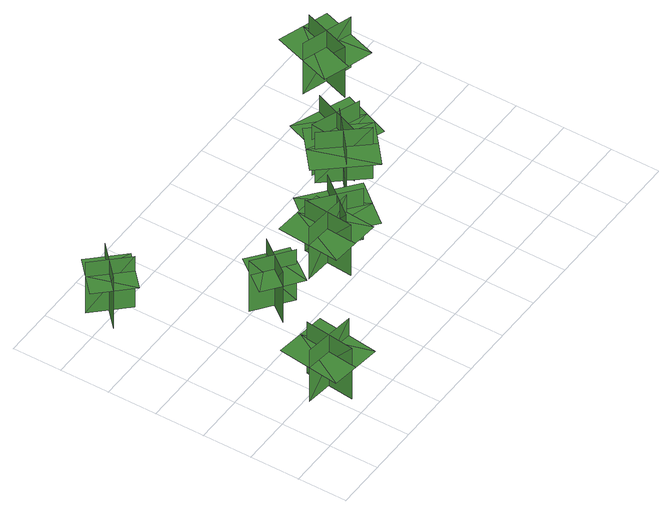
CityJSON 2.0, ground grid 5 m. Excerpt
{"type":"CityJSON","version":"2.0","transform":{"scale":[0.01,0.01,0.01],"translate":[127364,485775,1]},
"CityObjects":{
"tree1":{"type":"SolitaryVegetationObject","geometry":[{"type":"MultiSurface","lod":"1","boundaries":[[[0,1,2]],[[0,2,3]],[[4,5,6]],[[4,6,7]],[[8,9,10]],[[8,10,11]],[[8,11,12]],[[8,12,13]]]}]},
"tree2":{"type":"SolitaryVegetationObject","geometry":[{"type":"MultiSurface","lod":"1","boundaries":[[[14,15,16]],[[14,16,17]],[[18,19,20]],[[18,20,21]],[[22,23,24]],[[22,24,25]],[[22,25,26]],[[22,26,27]]]}]},
"tree3":{"type":"SolitaryVegetationObject","geometry":[{"type":"MultiSurface","lod":"1","boundaries":[[[28,29,30]],[[28,30,31]],[[32,33,34]],[[32,34,35]],[[36,37,38]],[[36,38,39]],[[36,39,40]],[[36,40,41]]]}]},
"tree4":{"type":"SolitaryVegetationObject","geometry":[{"type":"MultiSurface","lod":"1","boundaries":[[[42,43,44]],[[42,44,45]],[[46,47,48]],[[46,48,49]],[[50,51,52]],[[50,52,53]],[[50,53,54]],[[50,54,55]]]}]},
"tree5":{"type":"SolitaryVegetationObject","geometry":[{"type":"MultiSurface","lod":"1","boundaries":[[[56,57,58]],[[56,58,59]],[[60,61,62]],[[60,62,63]],[[64,65,66]],[[64,66,67]],[[64,67,68]],[[64,68,69]]]}]},
"tree6":{"type":"SolitaryVegetationObject","geometry":[{"type":"MultiSurface","lod":"1","boundaries":[[[70,71,72]],[[70,72,73]],[[74,75,76]],[[74,76,77]],[[78,79,80]],[[78,80,81]],[[78,81,82]],[[78,82,83]]]}]},
"tree7":{"type":"SolitaryVegetationObject","geometry":[{"type":"MultiSurface","lod":"1","boundaries":[[[84,85,86]],[[84,86,87]],[[88,89,90]],[[88,90,91]],[[92,93,94]],[[92,94,95]],[[92,95,96]],[[92,96,97]]]}]},
"tree8":{"type":"SolitaryVegetationObject","geometry":[{"type":"MultiSurface","lod":"1","boundaries":[[[98,99,100]],[[98,100,101]],[[102,103,104]],[[102,104,105]],[[106,107,108]],[[106,108,109]],[[106,109,110]],[[106,110,111]]]}]}
},
"vertices":[
[360,449,72],[360,449,692],[891,384,692],[891,384,72],[649,666,72],[649,666,692],[587,155,692],[587,155,72],[659,745,490],[393,778,490],[315,141,490],[581,108,490],[846,76,490],[924,713,490],
[496,2694,83],[173,2391,83],[173,2391,699],[496,2694,699],[201,2705,83],[504,2383,83],[504,2383,699],[201,2705,699],[201,2705,526],[40,2554,526],[343,2231,526],[504,2383,526],[666,2534,526],[363,2857,526],
[1389,1266,51],[1037,1534,51],[1037,1534,667],[1389,1266,667],[1351,1559,51],[1083,1206,51],[1083,1206,667],[1351,1559,667],[1351,1559,494],[1174,1693,494],[907,1340,494],[1083,1206,494],[1259,1072,494],[1527,1425,494],
[1624,1287,105],[1624,1287,725],[2157,1246,725],[2157,1246,105],[1903,1517,105],[1903,1517,725],[1863,1003,725],[1863,1003,105],[1909,1596,523],[1642,1617,523],[1593,977,523],[1860,957,523],[2127,936,523],[2176,1576,523],
[2286,1529,96],[2286,1529,716],[1947,1115,716],[1947,1115,96],[2315,1169,96],[2315,1169,716],[1916,1495,716],[1916,1495,96],[2376,1118,514],[2546,1325,514],[2050,1732,514],[1880,1525,514],[1710,1318,514],[2207,911,514],
[2623,1551,111],[2623,1551,731],[3032,1896,731],[3032,1896,111],[2660,1910,111],[2660,1910,731],[2993,1516,731],[2993,1516,111],[2609,1971,529],[2405,1798,529],[2819,1308,529],[3023,1481,529],[3228,1654,529],[2813,2143,529],
[3084,2142,94],[3084,2142,714],[2888,1645,714],[2888,1645,94],[3222,1809,94],[3222,1809,714],[2742,1997,714],[2742,1997,94],[3296,1779,512],[3394,2028,512],[2797,2264,512],[2699,2015,512],[2601,1766,512],[3198,1530,512],
[3564,2629,90],[3564,2629,710],[4072,2462,710],[4072,2462,90],[3890,2785,90],[3890,2785,710],[3729,2296,710],[3729,2296,90],[3914,2861,508],[3660,2945,508],[3460,2335,508],[3714,2252,508],[3968,2168,508],[4169,2777,508]
]}
